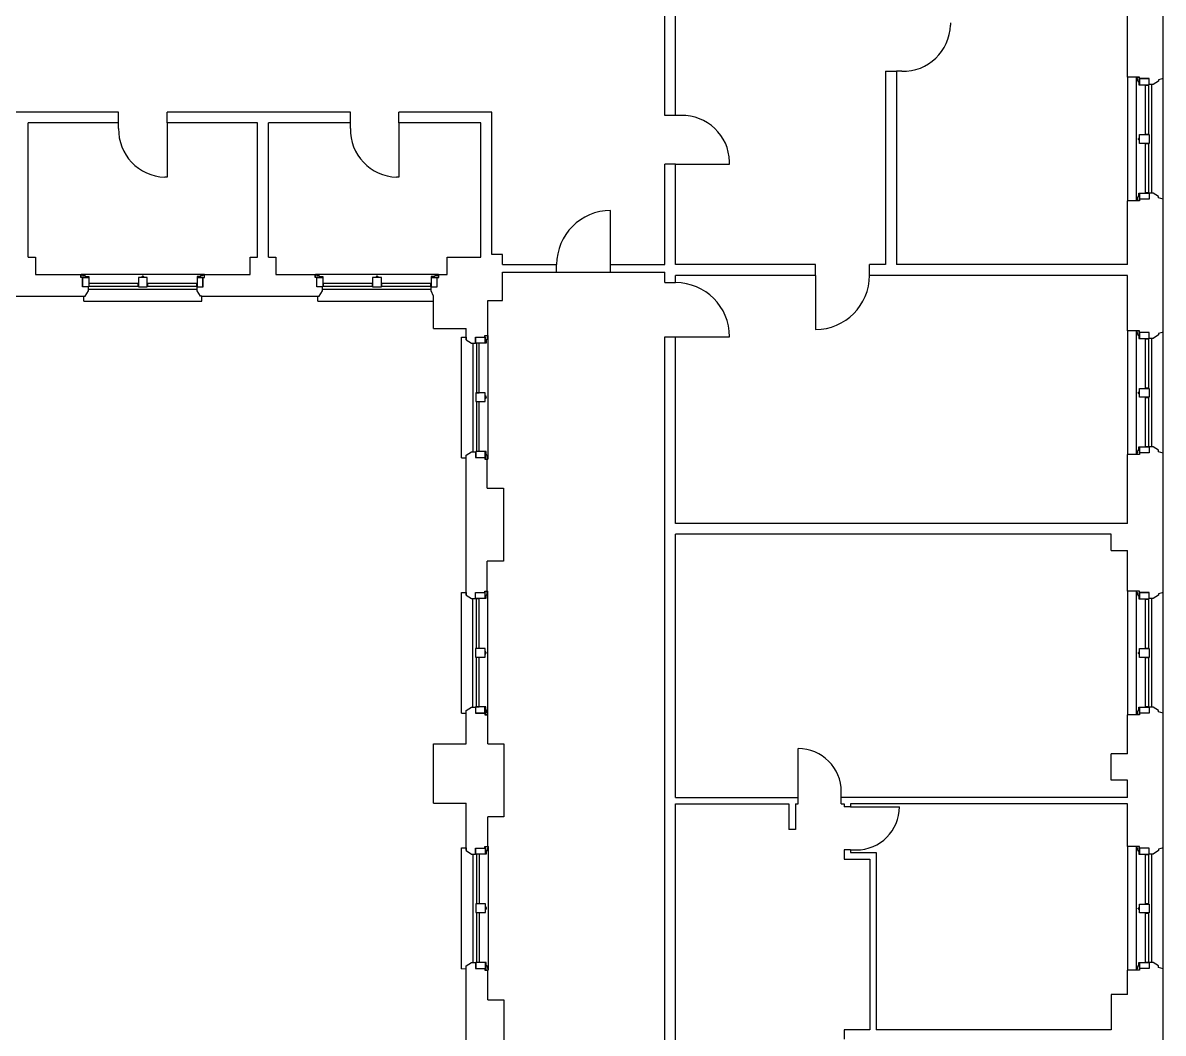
# Model space of a CAD drawing. Header units: inches. Extents: x 370 to 6209, y 2527 to 6927.
# Drawn here: x 5329 to 6173, y 3306 to 4053 of the extents above; entities that cross this region are included whole.
import ezdxf

# ---------------------------------------------------------------- set-up
doc = ezdxf.new("R2010")
doc.units = ezdxf.units.IN
doc.header["$LTSCALE"] = 0.75
doc.header["$MEASUREMENT"] = 0
doc.layers.add('626_FL3$0$A-BLDG-TWNE', color=9, linetype='CONTINUOUS')

msp = doc.modelspace()

# ---------------------------------------------------------------- linework, layer by layer
at = {"layer": '626_FL3$0$A-BLDG-TWNE'}
for p, q in [((6172.68, 4012.06), (6172.68, 4110.48)), ((5803.68, 3984.77), (5803.68, 4059.14)), ((5811.68, 3984.77), (5811.68, 4059.14)), ((6015.18, 4053.36), (6015.18, 4051.61)), ((6146.18, 4013.14), (6146.18, 4059.14)), ((5967.18, 4017.36), (5967.18, 3874.39)), ((5967.18, 4017.36), (5975.18, 4017.36)), ((5979.18, 4017.39), (5975.18, 4017.39)), ((5975.18, 4017.36), (5975.18, 3874.39)), ((6146.18, 4013.14), (6146.18, 3921.64)), ((6155.22, 4013.14), (6146.18, 4013.14)), ((6152.98, 3921.72), (6152.98, 4012.91)), ((6155.12, 4012.91), (6152.98, 4012.91)), ((6153.72, 4011.91), (6153.72, 4010.39)), ((6153.72, 4010.39), (6153.9, 4010.39)), ((6155.12, 4007.4), (6155.12, 4012.91)), ((6155.22, 4011.98), (6155.22, 4013.14)), ((6162.18, 4011.98), (6155.22, 4011.98)), ((6162.18, 4011.82), (6155.22, 4011.82)), ((6155.22, 4011.82), (6155.22, 4007.4)), ((6162.18, 4007.56), (6162.18, 4011.98)), ((6162.18, 4007.4), (6162.18, 4011.82)), ((6169.18, 4010.06), (6165.18, 4007.56)), ((6172.68, 4012.06), (6169.18, 4011.06)), ((6169.18, 4011.06), (6169.18, 4010.06)), ((6172.68, 3922.73), (6172.68, 4012.06)), ((6154.49, 4009.37), (6154.59, 4009.37)), ((6154.59, 4009.37), (6154.59, 4007.4)), ((6154.59, 4007.4), (6155.12, 4007.4)), ((6155.22, 4007.4), (6162.18, 4007.4)), ((6159.58, 3970.72), (6159.58, 4007.23)), ((6159.58, 4007.23), (6161.69, 4007.23)), ((6161.69, 4007.23), (6161.69, 3970.72)), ((6165.18, 4007.56), (6162.18, 4007.56)), ((6164.18, 3927.24), (6164.18, 4007.4)), ((5399.43, 3987.14), (5257.68, 3987.14)), ((5399.43, 3979.14), (5399.43, 3987.14)), ((5435.43, 3979.14), (5435.43, 3987.14)), ((5571, 3987.14), (5435.43, 3987.14)), ((5571, 3979.14), (5571, 3987.14)), ((5675.68, 3987.14), (5607, 3987.14)), ((5607, 3979.14), (5607, 3987.14)), ((5675.68, 3881.89), (5675.68, 3987.14)), ((5811.68, 3984.77), (5803.68, 3984.77)), ((5815.68, 3984.75), (5811.68, 3984.75)), ((5332.56, 3879.81), (5332.56, 3979.14)), ((5399.43, 3979.14), (5332.56, 3979.14)), ((5399.45, 3975.14), (5399.45, 3979.14)), ((5502.31, 3979.14), (5435.43, 3979.14)), ((5435.43, 3979.14), (5435.43, 3939.14)), ((5502.31, 3879.81), (5502.31, 3979.14)), ((5510.31, 3879.81), (5510.31, 3979.14)), ((5571, 3979.14), (5510.31, 3979.14)), ((5571.02, 3975.14), (5571.02, 3979.14)), ((5667.68, 3979.14), (5607, 3979.14)), ((5607, 3979.14), (5607, 3939.14)), ((5667.68, 3879.81), (5667.68, 3979.14)), ((6154.26, 3967.51), (6154.44, 3967.51)), ((6154.26, 3967.12), (6154.26, 3967.51)), ((6155.03, 3968.53), (6155.13, 3968.53)), ((6155.13, 3966.1), (6155.13, 3968.53)), ((6155.18, 3964.07), (6155.18, 3970.57)), ((6155.18, 3970.57), (6162.18, 3970.57)), ((6161.69, 3970.72), (6159.58, 3970.72)), ((6162.18, 3970.57), (6162.18, 3964.07)), ((6154.26, 3967.12), (6154.44, 3967.12)), ((6155.03, 3966.1), (6155.13, 3966.1)), ((6162.18, 3964.07), (6155.18, 3964.07)), ((6159.58, 3927.39), (6159.58, 3963.9)), ((6159.58, 3963.9), (6161.69, 3963.9)), ((6161.69, 3963.9), (6161.69, 3927.39)), ((5851.68, 3948.77), (5851.68, 3950.52)), ((5803.68, 3874.39), (5803.68, 3948.77)), ((5811.68, 3948.77), (5803.68, 3948.77)), ((5811.68, 3874.39), (5811.68, 3948.77)), ((5811.68, 3948.77), (5851.68, 3948.77)), ((5435.43, 3939.14), (5433.68, 3939.14)), ((5607, 3939.14), (5605.25, 3939.14)), ((6154.49, 3925.27), (6154.59, 3925.27)), ((6154.59, 3927.24), (6155.12, 3927.24)), ((6154.59, 3925.27), (6154.59, 3927.24)), ((6155.12, 3927.24), (6155.12, 3921.72)), ((6155.22, 3922.82), (6155.22, 3927.24)), ((6155.22, 3927.24), (6162.18, 3927.24)), ((6161.69, 3927.39), (6159.58, 3927.39)), ((6162.18, 3927.24), (6162.18, 3922.82)), ((6165.18, 3927.23), (6162.18, 3927.23)), ((6162.18, 3927.23), (6162.18, 3922.81)), ((6169.18, 3924.73), (6165.18, 3927.23)), ((6146.18, 3874.39), (6146.18, 3921.64)), ((6155.22, 3921.64), (6146.18, 3921.64)), ((6155.12, 3921.72), (6152.98, 3921.72)), ((6153.72, 3922.72), (6153.72, 3924.24)), ((6153.72, 3924.24), (6153.9, 3924.24)), ((6162.18, 3922.82), (6155.22, 3922.82)), ((6162.18, 3922.81), (6155.22, 3922.81)), ((6155.22, 3922.81), (6155.22, 3921.64)), ((6169.18, 3923.73), (6169.18, 3924.73)), ((6172.68, 3922.73), (6169.18, 3923.73)), ((6172.68, 3824.31), (6172.68, 3922.73)), ((5763.68, 3874.39), (5763.68, 3914.39)), ((5332.56, 3879.81), (5338.06, 3879.81)), ((5338.06, 3879.81), (5338.06, 3867.06)), ((5496.81, 3879.81), (5502.31, 3879.81)), ((5496.81, 3867.06), (5496.81, 3879.81)), ((5510.31, 3879.81), (5515.81, 3879.81)), ((5515.81, 3879.81), (5515.81, 3867.06)), ((5642.74, 3879.81), (5667.68, 3879.81)), ((5642.74, 3867.06), (5642.74, 3879.81)), ((5683.68, 3881.89), (5675.68, 3881.89)), ((5683.68, 3874.39), (5683.68, 3881.89)), ((5338.06, 3867.06), (5371.61, 3867.06)), ((5371.61, 3864.82), (5371.61, 3867.06)), ((5463.03, 3867.06), (5371.84, 3867.06)), ((5371.84, 3864.92), (5371.84, 3867.06)), ((5372.84, 3866.33), (5374.36, 3866.33)), ((5374.36, 3866.33), (5374.36, 3866.15)), ((5462.03, 3866.33), (5460.51, 3866.33)), ((5460.51, 3866.33), (5460.51, 3866.15)), ((5463.03, 3864.92), (5463.03, 3867.06)), ((5463.11, 3867.06), (5496.81, 3867.06)), ((5463.11, 3864.82), (5463.11, 3867.06)), ((5515.81, 3867.06), (5544.92, 3867.06)), ((5544.92, 3864.82), (5544.92, 3867.06)), ((5636.34, 3867.06), (5545.15, 3867.06)), ((5545.15, 3864.92), (5545.15, 3867.06)), ((5546.15, 3866.33), (5547.67, 3866.33)), ((5547.67, 3866.33), (5547.67, 3866.15)), ((5635.34, 3866.33), (5633.82, 3866.33)), ((5633.82, 3866.33), (5633.82, 3866.15)), ((5636.34, 3864.92), (5636.34, 3867.06)), ((5636.42, 3867.06), (5642.74, 3867.06)), ((5636.42, 3864.82), (5636.42, 3867.06)), ((5683.68, 3874.39), (5723.68, 3874.39)), ((5683.68, 3847.89), (5683.68, 3868.89)), ((5683.68, 3868.89), (5723.68, 3868.89)), ((5723.68, 3868.89), (5723.68, 3874.39)), ((5723.68, 3868.89), (5763.68, 3868.89)), ((5723.68, 3868.89), (5763.68, 3868.89)), ((5763.68, 3874.39), (5803.68, 3874.39)), ((5763.68, 3868.89), (5763.68, 3874.39)), ((5763.68, 3868.89), (5803.68, 3868.89)), ((5803.68, 3861.04), (5803.68, 3868.89)), ((5915.3, 3874.39), (5811.68, 3874.39)), ((5811.68, 3861.04), (5811.68, 3866.39)), ((5915.3, 3866.39), (5811.68, 3866.39)), ((5915.3, 3866.39), (5915.3, 3874.39)), ((5915.3, 3866.39), (5915.3, 3826.39)), ((5967.18, 3874.39), (5955.3, 3874.39)), ((5955.3, 3866.39), (5955.3, 3874.39)), ((6146.18, 3866.39), (5955.3, 3866.39)), ((6146.18, 3874.39), (5975.18, 3874.39)), ((6146.18, 3825.39), (6146.18, 3866.39)), ((5372.77, 3864.82), (5371.61, 3864.82)), ((5377.35, 3864.92), (5371.84, 3864.92)), ((5372.77, 3857.86), (5372.77, 3864.82)), ((5377.19, 3857.86), (5372.77, 3857.86)), ((5372.93, 3857.87), (5372.93, 3864.83)), ((5372.93, 3864.83), (5377.35, 3864.83)), ((5377.35, 3857.87), (5372.93, 3857.87)), ((5375.38, 3865.55), (5375.38, 3865.45)), ((5375.38, 3865.45), (5377.35, 3865.45)), ((5377.19, 3854.86), (5377.19, 3857.86)), ((5377.35, 3865.45), (5377.35, 3864.92)), ((5377.35, 3864.83), (5377.35, 3857.87)), ((5414.03, 3860.46), (5377.52, 3860.46)), ((5377.52, 3860.46), (5377.52, 3858.35)), ((5377.52, 3858.35), (5414.03, 3858.35)), ((5414.03, 3858.35), (5414.03, 3860.46)), ((5420.68, 3864.87), (5414.18, 3864.87)), ((5414.18, 3864.87), (5414.18, 3857.87)), ((5414.18, 3857.87), (5420.68, 3857.87)), ((5416.22, 3865.01), (5416.22, 3864.91)), ((5418.65, 3864.91), (5416.22, 3864.91)), ((5417.24, 3865.78), (5417.24, 3865.61)), ((5417.63, 3865.78), (5417.24, 3865.78)), ((5417.63, 3865.78), (5417.63, 3865.61)), ((5418.65, 3865.01), (5418.65, 3864.91)), ((5420.68, 3857.87), (5420.68, 3864.87)), ((5457.36, 3860.46), (5420.85, 3860.46)), ((5420.85, 3860.46), (5420.85, 3858.35)), ((5420.85, 3858.35), (5457.36, 3858.35)), ((5457.36, 3858.35), (5457.36, 3860.46)), ((5457.51, 3865.45), (5457.51, 3864.92)), ((5459.48, 3865.45), (5457.51, 3865.45)), ((5457.51, 3864.92), (5463.03, 3864.92)), ((5461.93, 3864.83), (5457.51, 3864.83)), ((5457.51, 3864.83), (5457.51, 3857.87)), ((5457.51, 3857.87), (5461.93, 3857.87)), ((5457.52, 3854.86), (5457.52, 3857.86)), ((5457.52, 3857.86), (5461.94, 3857.86)), ((5459.48, 3865.55), (5459.48, 3865.45)), ((5461.93, 3857.87), (5461.93, 3864.83)), ((5461.94, 3857.86), (5461.94, 3864.82)), ((5461.94, 3864.82), (5463.11, 3864.82)), ((5546.08, 3864.82), (5544.92, 3864.82)), ((5550.67, 3864.92), (5545.15, 3864.92)), ((5546.08, 3857.86), (5546.08, 3864.82)), ((5550.5, 3857.86), (5546.08, 3857.86)), ((5546.25, 3857.87), (5546.25, 3864.83)), ((5546.25, 3864.83), (5550.67, 3864.83)), ((5550.67, 3857.87), (5546.25, 3857.87)), ((5548.7, 3865.55), (5548.7, 3865.45)), ((5548.7, 3865.45), (5550.67, 3865.45)), ((5550.5, 3854.86), (5550.5, 3857.86)), ((5550.67, 3865.45), (5550.67, 3864.92)), ((5550.67, 3864.83), (5550.67, 3857.87)), ((5587.34, 3860.46), (5550.83, 3860.46)), ((5550.83, 3860.46), (5550.83, 3858.35)), ((5550.83, 3858.35), (5587.34, 3858.35)), ((5587.34, 3858.35), (5587.34, 3860.46)), ((5594, 3864.87), (5587.5, 3864.87)), ((5587.5, 3864.87), (5587.5, 3857.87)), ((5587.5, 3857.87), (5594, 3857.87)), ((5589.53, 3865.01), (5589.53, 3864.91)), ((5591.96, 3864.91), (5589.53, 3864.91)), ((5590.55, 3865.78), (5590.55, 3865.61)), ((5590.94, 3865.78), (5590.55, 3865.78)), ((5590.94, 3865.78), (5590.94, 3865.61)), ((5591.96, 3865.01), (5591.96, 3864.91)), ((5594, 3857.87), (5594, 3864.87)), ((5630.67, 3860.46), (5594.16, 3860.46)), ((5594.16, 3860.46), (5594.16, 3858.35)), ((5594.16, 3858.35), (5630.67, 3858.35)), ((5630.67, 3858.35), (5630.67, 3860.46)), ((5630.83, 3865.45), (5630.83, 3864.92)), ((5632.8, 3865.45), (5630.83, 3865.45)), ((5630.83, 3864.92), (5636.34, 3864.92)), ((5635.25, 3864.83), (5630.83, 3864.83)), ((5630.83, 3864.83), (5630.83, 3857.87)), ((5630.83, 3857.87), (5635.25, 3857.87)), ((5630.83, 3854.86), (5630.83, 3857.86)), ((5630.83, 3857.86), (5635.25, 3857.86)), ((5632.8, 3865.55), (5632.8, 3865.45)), ((5635.25, 3857.87), (5635.25, 3864.83)), ((5635.25, 3857.86), (5635.25, 3864.82)), ((5635.25, 3864.82), (5636.42, 3864.82)), ((5803.68, 3861.04), (5811.68, 3861.04)), ((5283.27, 3851.06), (5373.69, 3851.06)), ((5373.68, 3847.36), (5373.69, 3851.06)), ((5373.69, 3851.06), (5374.69, 3851.06)), ((5374.69, 3851.06), (5377.19, 3854.86)), ((5457.51, 3855.87), (5377.35, 3855.87)), ((5460.02, 3851.06), (5457.52, 3854.86)), ((5461.02, 3851.06), (5460.02, 3851.06)), ((5461.02, 3851.06), (5548, 3851.06)), ((5461.02, 3847.36), (5461.02, 3851.06)), ((5546.99, 3847.36), (5547, 3851.06)), ((5547, 3851.06), (5548, 3851.06)), ((5548, 3851.06), (5550.5, 3854.86)), ((5630.83, 3855.87), (5550.67, 3855.87)), ((5632.68, 3851.06), (5630.83, 3854.86)), ((5632.68, 3827.06), (5632.68, 3851.06)), ((5632.68, 3851.06), (5632.68, 3851.06)), ((5632.68, 3851.06), (5632.68, 3851.06)), ((5373.68, 3847.36), (5461.02, 3847.36)), ((5546.99, 3847.36), (5632.68, 3847.36)), ((5672.68, 3821.89), (5672.68, 3847.89)), ((5672.68, 3847.89), (5683.68, 3847.89)), ((5632.68, 3827.06), (5656.68, 3827.06)), ((5656.68, 3818.81), (5656.68, 3827.06)), ((6146.18, 3825.39), (6146.18, 3733.89)), ((6155.22, 3825.39), (6146.18, 3825.39)), ((6152.98, 3733.97), (6152.98, 3825.16)), ((6155.12, 3825.16), (6152.98, 3825.16)), ((6153.72, 3824.16), (6153.72, 3822.64)), ((6155.12, 3819.65), (6155.12, 3825.16)), ((6155.22, 3824.23), (6155.22, 3825.39)), ((6162.18, 3824.23), (6155.22, 3824.23)), ((6162.18, 3824.07), (6155.22, 3824.07)), ((6155.22, 3824.07), (6155.22, 3819.65)), ((6162.18, 3819.81), (6162.18, 3824.23)), ((6162.18, 3819.65), (6162.18, 3824.07)), ((6172.68, 3824.31), (6169.18, 3823.31)), ((6172.68, 3734.98), (6172.68, 3824.31)), ((5653.18, 3731.48), (5653.18, 3820.81)), ((5653.18, 3820.81), (5656.68, 3820.77)), ((5656.68, 3820.77), (5656.68, 3818.81)), ((5656.68, 3818.81), (5660.68, 3816.31)), ((5660.68, 3816.31), (5663.68, 3816.31)), ((5661.84, 3736.15), (5661.84, 3816.31)), ((5663.68, 3816.31), (5663.68, 3820.73)), ((5663.68, 3820.73), (5670.64, 3820.73)), ((5663.84, 3820.73), (5670.8, 3820.73)), ((5663.84, 3816.31), (5663.84, 3820.73)), ((5670.8, 3816.31), (5663.84, 3816.31)), ((5666.44, 3816.14), (5664.33, 3816.14)), ((5664.33, 3816.14), (5664.33, 3779.63)), ((5666.44, 3779.63), (5666.44, 3816.14)), ((5670.64, 3820.73), (5670.64, 3821.89)), ((5670.64, 3821.89), (5672.68, 3821.89)), ((5670.8, 3820.73), (5670.8, 3816.31)), ((5670.9, 3816.31), (5670.9, 3821.82)), ((5670.9, 3821.82), (5673.04, 3821.82)), ((5671.43, 3816.31), (5670.9, 3816.31)), ((5671.53, 3818.28), (5671.43, 3818.28)), ((5671.43, 3818.28), (5671.43, 3816.31)), ((5672.3, 3819.3), (5672.12, 3819.3)), ((5672.3, 3820.82), (5672.3, 3819.3)), ((5673.04, 3730.63), (5673.04, 3821.82)), ((5803.68, 3821.04), (5811.68, 3821.04)), ((5803.68, 3232.06), (5803.68, 3821.04)), ((5811.68, 3682.89), (5811.68, 3821.04)), ((5811.68, 3821.04), (5851.68, 3821.04)), ((6153.72, 3822.64), (6153.9, 3822.64)), ((6154.49, 3821.62), (6154.59, 3821.62)), ((6154.59, 3821.62), (6154.59, 3819.65)), ((6154.59, 3819.65), (6155.12, 3819.65)), ((6155.22, 3819.65), (6162.18, 3819.65)), ((6159.58, 3782.97), (6159.58, 3819.48)), ((6159.58, 3819.48), (6161.69, 3819.48)), ((6161.69, 3819.48), (6161.69, 3782.97)), ((6165.18, 3819.81), (6162.18, 3819.81)), ((6164.18, 3739.49), (6164.18, 3819.65)), ((6169.18, 3822.31), (6165.18, 3819.81)), ((6169.18, 3823.31), (6169.18, 3822.31)), ((6155.18, 3776.32), (6155.18, 3782.82)), ((6155.18, 3782.82), (6162.18, 3782.82)), ((6161.69, 3782.97), (6159.58, 3782.97)), ((6162.18, 3782.82), (6162.18, 3776.32)), ((5670.84, 3779.48), (5663.84, 3779.48)), ((5663.84, 3779.48), (5663.84, 3772.98)), ((5664.33, 3779.63), (5666.44, 3779.63)), ((5670.84, 3772.98), (5670.84, 3779.48)), ((5670.99, 3777.45), (5670.89, 3777.45)), ((5670.89, 3775.01), (5670.89, 3777.45)), ((5670.99, 3775.01), (5670.89, 3775.01)), ((5671.76, 3776.42), (5671.58, 3776.42)), ((5671.76, 3776.03), (5671.58, 3776.03)), ((5671.76, 3776.03), (5671.76, 3776.42)), ((6154.26, 3779.76), (6154.44, 3779.76)), ((6154.26, 3779.37), (6154.26, 3779.76)), ((6154.26, 3779.37), (6154.44, 3779.37)), ((6155.03, 3780.78), (6155.13, 3780.78)), ((6155.03, 3778.35), (6155.13, 3778.35)), ((6155.13, 3778.35), (6155.13, 3780.78)), ((6162.18, 3776.32), (6155.18, 3776.32)), ((6159.58, 3739.64), (6159.58, 3776.15)), ((6159.58, 3776.15), (6161.69, 3776.15)), ((6161.69, 3776.15), (6161.69, 3739.64)), ((5663.84, 3772.98), (5670.84, 3772.98)), ((5666.44, 3772.81), (5664.33, 3772.81)), ((5664.33, 3772.81), (5664.33, 3736.3)), ((5666.44, 3736.3), (5666.44, 3772.81)), ((6154.59, 3739.49), (6155.12, 3739.49)), ((6154.59, 3737.52), (6154.59, 3739.49)), ((6155.12, 3739.49), (6155.12, 3733.97)), ((6155.22, 3735.07), (6155.22, 3739.49)), ((6155.22, 3739.49), (6162.18, 3739.49)), ((6161.69, 3739.64), (6159.58, 3739.64)), ((6162.18, 3739.49), (6162.18, 3735.07)), ((6165.18, 3739.48), (6162.18, 3739.48)), ((6162.18, 3739.48), (6162.18, 3735.06)), ((6169.18, 3736.98), (6165.18, 3739.48)), ((5653.18, 3731.48), (5656.68, 3731.51)), ((5656.68, 3733.48), (5660.68, 3735.98)), ((5656.68, 3629.81), (5656.68, 3733.48)), ((5656.68, 3731.51), (5656.68, 3733.48)), ((5660.68, 3735.98), (5663.68, 3735.98)), ((5663.68, 3735.98), (5663.68, 3731.56)), ((5663.68, 3731.56), (5670.64, 3731.56)), ((5670.8, 3736.15), (5663.84, 3736.15)), ((5663.84, 3736.15), (5663.84, 3731.73)), ((5663.84, 3731.73), (5670.8, 3731.73)), ((5664.33, 3736.3), (5666.44, 3736.3)), ((5670.64, 3731.56), (5670.64, 3730.39)), ((5670.8, 3731.73), (5670.8, 3736.15)), ((5671.43, 3736.15), (5670.9, 3736.15)), ((5670.9, 3736.15), (5670.9, 3730.63)), ((5671.43, 3734.18), (5671.43, 3736.15)), ((5671.53, 3734.18), (5671.43, 3734.18)), ((5672.3, 3733.16), (5672.12, 3733.16)), ((5672.3, 3731.63), (5672.3, 3733.16)), ((6146.18, 3682.89), (6146.18, 3733.89)), ((6155.22, 3733.89), (6146.18, 3733.89)), ((6155.12, 3733.97), (6152.98, 3733.97)), ((6153.72, 3734.97), (6153.72, 3736.49)), ((6153.72, 3736.49), (6153.9, 3736.49)), ((6154.49, 3737.52), (6154.59, 3737.52)), ((6162.18, 3735.07), (6155.22, 3735.07)), ((6162.18, 3735.06), (6155.22, 3735.06)), ((6155.22, 3735.06), (6155.22, 3733.89)), ((6169.18, 3735.98), (6169.18, 3736.98)), ((6172.68, 3734.98), (6169.18, 3735.98)), ((6172.68, 3631.81), (6172.68, 3734.98)), ((5670.64, 3730.39), (5672.68, 3730.39)), ((5670.9, 3730.63), (5673.04, 3730.63)), ((5672.38, 3708.89), (5672.38, 3730.39)), ((5672.38, 3708.89), (5684.38, 3708.89)), ((5684.38, 3708.89), (5684.38, 3654.89)), ((6146.18, 3682.89), (5811.68, 3682.89)), ((6134.18, 3674.89), (5811.68, 3674.89)), ((5811.68, 3480.09), (5811.68, 3674.89)), ((6134.18, 3662.89), (6134.18, 3674.89)), ((6134.18, 3662.89), (6146.18, 3662.89)), ((6146.18, 3632.89), (6146.18, 3662.89)), ((5672.38, 3632.89), (5672.38, 3654.89)), ((5684.38, 3654.89), (5672.38, 3654.89)), ((5653.18, 3542.48), (5653.18, 3631.81)), ((5653.18, 3631.81), (5656.68, 3631.77)), ((5656.68, 3631.77), (5656.68, 3629.81)), ((5656.68, 3629.81), (5660.68, 3627.31)), ((5663.68, 3627.31), (5663.68, 3631.73)), ((5663.68, 3631.73), (5670.64, 3631.73)), ((5663.68, 3631.73), (5670.64, 3631.73)), ((5663.68, 3627.31), (5663.68, 3631.73)), ((5670.64, 3631.73), (5670.64, 3632.89)), ((5670.64, 3632.89), (5672.68, 3632.89)), ((5670.64, 3631.73), (5670.64, 3627.31)), ((5670.74, 3627.31), (5670.74, 3632.82)), ((5670.74, 3632.82), (5672.88, 3632.82)), ((5672.14, 3630.3), (5671.96, 3630.3)), ((5672.14, 3631.82), (5672.14, 3630.3)), ((5672.88, 3541.63), (5672.88, 3632.82)), ((6146.18, 3632.89), (6146.18, 3541.39)), ((6155.22, 3632.89), (6146.18, 3632.89)), ((6152.98, 3541.47), (6152.98, 3632.66)), ((6155.12, 3632.66), (6152.98, 3632.66)), ((6153.72, 3631.66), (6153.72, 3630.14)), ((6153.72, 3630.14), (6153.9, 3630.14)), ((6155.12, 3627.15), (6155.12, 3632.66)), ((6155.22, 3631.73), (6155.22, 3632.89)), ((6162.18, 3631.73), (6155.22, 3631.73)), ((6162.18, 3631.57), (6155.22, 3631.57)), ((6155.22, 3631.57), (6155.22, 3627.15)), ((6162.18, 3627.31), (6162.18, 3631.73)), ((6162.18, 3627.15), (6162.18, 3631.57)), ((6169.18, 3629.81), (6165.18, 3627.31)), ((6172.68, 3631.81), (6169.18, 3630.81)), ((6169.18, 3630.81), (6169.18, 3629.81)), ((6172.68, 3542.48), (6172.68, 3631.81)), ((5660.68, 3627.31), (5663.68, 3627.31)), ((5661.68, 3547.15), (5661.68, 3627.31)), ((5670.64, 3627.31), (5663.68, 3627.31)), ((5666.28, 3627.14), (5664.17, 3627.14)), ((5664.17, 3627.14), (5664.17, 3590.63)), ((5666.28, 3590.63), (5666.28, 3627.14)), ((5671.27, 3627.31), (5670.74, 3627.31)), ((5671.37, 3629.28), (5671.27, 3629.28)), ((5671.27, 3629.28), (5671.27, 3627.31)), ((6154.49, 3629.12), (6154.59, 3629.12)), ((6154.59, 3629.12), (6154.59, 3627.15)), ((6154.59, 3627.15), (6155.12, 3627.15)), ((6155.22, 3627.15), (6162.18, 3627.15)), ((6159.58, 3590.47), (6159.58, 3626.98)), ((6159.58, 3626.98), (6161.69, 3626.98)), ((6161.69, 3626.98), (6161.69, 3590.47)), ((6165.18, 3627.31), (6162.18, 3627.31)), ((6164.18, 3546.99), (6164.18, 3627.15)), ((5670.68, 3590.48), (5663.68, 3590.48)), ((5663.68, 3590.48), (5663.68, 3583.98)), ((5664.17, 3590.63), (5666.28, 3590.63)), ((5670.68, 3583.98), (5670.68, 3590.48)), ((5670.83, 3588.45), (5670.73, 3588.45)), ((5670.73, 3586.01), (5670.73, 3588.45)), ((6155.03, 3588.28), (6155.13, 3588.28)), ((6155.13, 3585.85), (6155.13, 3588.28)), ((6155.18, 3583.82), (6155.18, 3590.32)), ((6155.18, 3590.32), (6162.18, 3590.32)), ((6161.69, 3590.47), (6159.58, 3590.47)), ((6162.18, 3590.32), (6162.18, 3583.82)), ((5663.68, 3583.98), (5670.68, 3583.98)), ((5666.28, 3583.81), (5664.17, 3583.81)), ((5664.17, 3583.81), (5664.17, 3547.3)), ((5666.28, 3547.3), (5666.28, 3583.81)), ((5670.83, 3586.01), (5670.73, 3586.01)), ((5671.6, 3587.42), (5671.42, 3587.42)), ((5671.6, 3587.03), (5671.42, 3587.03)), ((5671.6, 3587.03), (5671.6, 3587.42)), ((6154.26, 3587.26), (6154.44, 3587.26)), ((6154.26, 3586.87), (6154.26, 3587.26)), ((6154.26, 3586.87), (6154.44, 3586.87)), ((6155.03, 3585.85), (6155.13, 3585.85)), ((6162.18, 3583.82), (6155.18, 3583.82)), ((6159.58, 3547.14), (6159.58, 3583.65)), ((6159.58, 3583.65), (6161.69, 3583.65)), ((6161.69, 3583.65), (6161.69, 3547.14)), ((5656.68, 3544.48), (5660.68, 3546.98)), ((5660.68, 3546.98), (5663.68, 3546.98)), ((5670.64, 3547.15), (5663.68, 3547.15)), ((5663.68, 3547.15), (5663.68, 3542.73)), ((5663.68, 3546.98), (5663.68, 3542.56)), ((5664.17, 3547.3), (5666.28, 3547.3)), ((5670.64, 3542.73), (5670.64, 3547.15)), ((5671.27, 3547.15), (5670.74, 3547.15)), ((5670.74, 3547.15), (5670.74, 3541.63)), ((5671.27, 3545.18), (5671.27, 3547.15)), ((6154.59, 3546.99), (6155.12, 3546.99)), ((6154.59, 3545.02), (6154.59, 3546.99)), ((6155.12, 3546.99), (6155.12, 3541.47)), ((6155.22, 3542.57), (6155.22, 3546.99)), ((6155.22, 3546.99), (6162.18, 3546.99)), ((6161.69, 3547.14), (6159.58, 3547.14)), ((6162.18, 3546.99), (6162.18, 3542.57)), ((6165.18, 3546.98), (6162.18, 3546.98)), ((6162.18, 3546.98), (6162.18, 3542.56)), ((6169.18, 3544.48), (6165.18, 3546.98)), ((5653.18, 3542.48), (5656.68, 3542.51)), ((5656.68, 3519.89), (5656.68, 3544.48)), ((5656.68, 3542.51), (5656.68, 3544.48)), ((5663.68, 3542.73), (5670.64, 3542.73)), ((5663.68, 3542.56), (5670.64, 3542.56)), ((5670.64, 3542.56), (5670.64, 3541.39)), ((5670.64, 3541.39), (5672.68, 3541.39)), ((5670.74, 3541.63), (5672.88, 3541.63)), ((5671.37, 3545.18), (5671.27, 3545.18)), ((5672.14, 3544.16), (5671.96, 3544.16)), ((5672.14, 3542.63), (5672.14, 3544.16)), ((5672.68, 3519.89), (5672.68, 3541.39)), ((6146.18, 3512.39), (6146.18, 3541.39)), ((6155.22, 3541.39), (6146.18, 3541.39)), ((6155.12, 3541.47), (6152.98, 3541.47)), ((6153.72, 3542.47), (6153.72, 3543.99)), ((6153.72, 3543.99), (6153.9, 3543.99)), ((6154.49, 3545.02), (6154.59, 3545.02)), ((6162.18, 3542.57), (6155.22, 3542.57)), ((6162.18, 3542.56), (6155.22, 3542.56)), ((6155.22, 3542.56), (6155.22, 3541.39)), ((6169.18, 3543.48), (6169.18, 3544.48)), ((6172.68, 3542.48), (6169.18, 3543.48)), ((6172.68, 3442.81), (6172.68, 3542.48)), ((5632.68, 3475.89), (5632.68, 3519.89)), ((5632.68, 3519.89), (5656.68, 3519.89)), ((5672.68, 3519.89), (5684.68, 3519.89)), ((5684.68, 3519.89), (5684.68, 3465.89)), ((5902.43, 3480.09), (5902.43, 3516.36)), ((6134.18, 3492.89), (6134.18, 3512.39)), ((6146.18, 3512.39), (6134.18, 3512.39)), ((5934.43, 3480.09), (5934.43, 3486.84)), ((6146.18, 3492.89), (6134.18, 3492.89)), ((6146.18, 3480.09), (6146.18, 3492.89)), ((5811.68, 3480.09), (5902.43, 3480.09)), ((5902.43, 3475.34), (5902.43, 3480.09)), ((6146.18, 3480.09), (5934.43, 3480.09)), ((5934.43, 3475.34), (5934.43, 3480.09)), ((5632.68, 3475.89), (5656.68, 3475.89)), ((5656.68, 3440.81), (5656.68, 3475.89)), ((5811.68, 3475.34), (5895.68, 3475.34)), ((5811.68, 3232.06), (5811.68, 3475.34)), ((5895.68, 3475.34), (5895.68, 3456.34)), ((5900.43, 3475.34), (5900.43, 3456.34)), ((5900.43, 3475.34), (5902.43, 3475.34)), ((5934.43, 3475.34), (5936.43, 3475.34)), ((5936.43, 3475.34), (5936.43, 3473.34)), ((5941.18, 3473.34), (5936.43, 3473.34)), ((6146.18, 3475.34), (5941.18, 3475.34)), ((5941.18, 3475.34), (5941.18, 3473.34)), ((5941.18, 3473.34), (5977.45, 3473.34)), ((6146.18, 3443.89), (6146.18, 3475.34)), ((5672.68, 3443.89), (5672.68, 3465.89)), ((5684.68, 3465.89), (5672.68, 3465.89)), ((5900.43, 3456.34), (5895.68, 3456.34)), ((5653.18, 3353.48), (5653.18, 3442.81)), ((5653.18, 3442.81), (5656.68, 3442.77)), ((5656.68, 3442.77), (5656.68, 3440.81)), ((5656.68, 3440.81), (5660.68, 3438.31)), ((5660.68, 3438.31), (5663.68, 3438.31)), ((5661.99, 3358.15), (5661.99, 3438.31)), ((5663.68, 3438.31), (5663.68, 3442.73)), ((5663.68, 3442.73), (5670.64, 3442.73)), ((5663.99, 3442.73), (5670.95, 3442.73)), ((5663.99, 3438.31), (5663.99, 3442.73)), ((5670.95, 3438.31), (5663.99, 3438.31)), ((5666.59, 3438.14), (5664.48, 3438.14)), ((5664.48, 3438.14), (5664.48, 3401.63)), ((5666.59, 3401.63), (5666.59, 3438.14)), ((5670.64, 3442.73), (5670.64, 3443.89)), ((5670.64, 3443.89), (5672.68, 3443.89)), ((5670.95, 3442.73), (5670.95, 3438.31)), ((5671.05, 3438.31), (5671.05, 3443.82)), ((5671.05, 3443.82), (5673.18, 3443.82)), ((5671.58, 3438.31), (5671.05, 3438.31)), ((5671.67, 3440.28), (5671.58, 3440.28)), ((5671.58, 3440.28), (5671.58, 3438.31)), ((5672.45, 3441.3), (5672.27, 3441.3)), ((5672.45, 3442.82), (5672.45, 3441.3)), ((5673.18, 3352.63), (5673.18, 3443.82)), ((5941.18, 3441.34), (5936.43, 3441.34)), ((5936.43, 3441.34), (5936.43, 3434.59)), ((5941.18, 3441.34), (5941.18, 3439.34)), ((5941.18, 3441.34), (5947.93, 3441.34)), ((5941.18, 3439.34), (5960.18, 3439.34)), ((5960.18, 3439.34), (5960.18, 3308.14)), ((6146.18, 3443.89), (6146.18, 3352.39)), ((6155.22, 3443.89), (6146.18, 3443.89)), ((6152.98, 3352.47), (6152.98, 3443.66)), ((6155.12, 3443.66), (6152.98, 3443.66)), ((6153.72, 3442.66), (6153.72, 3441.14)), ((6153.72, 3441.14), (6153.9, 3441.14)), ((6154.49, 3440.12), (6154.59, 3440.12)), ((6154.59, 3440.12), (6154.59, 3438.15)), ((6154.59, 3438.15), (6155.12, 3438.15)), ((6155.12, 3438.15), (6155.12, 3443.66)), ((6155.22, 3442.73), (6155.22, 3443.89)), ((6162.18, 3442.73), (6155.22, 3442.73)), ((6162.18, 3442.57), (6155.22, 3442.57)), ((6155.22, 3442.57), (6155.22, 3438.15)), ((6155.22, 3438.15), (6162.18, 3438.15)), ((6159.58, 3401.47), (6159.58, 3437.98)), ((6159.58, 3437.98), (6161.69, 3437.98)), ((6161.69, 3437.98), (6161.69, 3401.47)), ((6162.18, 3438.31), (6162.18, 3442.73)), ((6162.18, 3438.15), (6162.18, 3442.57)), ((6165.18, 3438.31), (6162.18, 3438.31)), ((6164.18, 3357.99), (6164.18, 3438.15)), ((6169.18, 3440.81), (6165.18, 3438.31)), ((6172.68, 3442.81), (6169.18, 3441.81)), ((6169.18, 3441.81), (6169.18, 3440.81)), ((6172.68, 3353.48), (6172.68, 3442.81)), ((5936.43, 3434.59), (5955.43, 3434.59)), ((5955.43, 3434.59), (5955.43, 3308.14)), ((5670.99, 3401.48), (5663.99, 3401.48)), ((5663.99, 3401.48), (5663.99, 3394.98)), ((5663.99, 3394.98), (5670.99, 3394.98)), ((5664.48, 3401.63), (5666.59, 3401.63)), ((5666.59, 3394.81), (5664.48, 3394.81)), ((5664.48, 3394.81), (5664.48, 3358.3)), ((5666.59, 3358.3), (5666.59, 3394.81)), ((5670.99, 3394.98), (5670.99, 3401.48)), ((5671.13, 3399.45), (5671.03, 3399.45)), ((5671.03, 3397.01), (5671.03, 3399.45)), ((5671.13, 3397.01), (5671.03, 3397.01)), ((5671.91, 3398.42), (5671.73, 3398.42)), ((5671.91, 3398.03), (5671.73, 3398.03)), ((5671.91, 3398.03), (5671.91, 3398.42)), ((6154.26, 3398.26), (6154.44, 3398.26)), ((6154.26, 3397.87), (6154.26, 3398.26)), ((6154.26, 3397.87), (6154.44, 3397.87)), ((6155.03, 3399.28), (6155.13, 3399.28)), ((6155.03, 3396.85), (6155.13, 3396.85)), ((6155.13, 3396.85), (6155.13, 3399.28)), ((6155.18, 3394.82), (6155.18, 3401.32)), ((6155.18, 3401.32), (6162.18, 3401.32)), ((6162.18, 3394.82), (6155.18, 3394.82)), ((6161.69, 3401.47), (6159.58, 3401.47)), ((6159.58, 3358.14), (6159.58, 3394.65)), ((6159.58, 3394.65), (6161.69, 3394.65)), ((6161.69, 3394.65), (6161.69, 3358.14)), ((6162.18, 3401.32), (6162.18, 3394.82)), ((5653.18, 3353.48), (5656.68, 3353.51)), ((5656.68, 3355.48), (5660.68, 3357.98)), ((5656.68, 3353.51), (5656.68, 3355.48)), ((5656.68, 3226.06), (5656.68, 3353.51)), ((5660.68, 3357.98), (5663.68, 3357.98)), ((5663.68, 3357.98), (5663.68, 3353.56)), ((5663.68, 3353.56), (5670.64, 3353.56)), ((5670.95, 3358.15), (5663.99, 3358.15)), ((5663.99, 3358.15), (5663.99, 3353.73)), ((5663.99, 3353.73), (5670.95, 3353.73)), ((5664.48, 3358.3), (5666.59, 3358.3)), ((5670.64, 3353.56), (5670.64, 3352.39)), ((5670.64, 3352.39), (5672.68, 3352.39)), ((5670.95, 3353.73), (5670.95, 3358.15)), ((5671.58, 3358.15), (5671.05, 3358.15)), ((5671.05, 3358.15), (5671.05, 3352.63)), ((5671.05, 3352.63), (5673.18, 3352.63)), ((5671.58, 3356.18), (5671.58, 3358.15)), ((5671.67, 3356.18), (5671.58, 3356.18)), ((5672.45, 3355.16), (5672.27, 3355.16)), ((5672.45, 3353.63), (5672.45, 3355.16)), ((5672.68, 3330.39), (5672.68, 3352.39)), ((6146.18, 3334.39), (6146.18, 3352.39)), ((6155.22, 3352.39), (6146.18, 3352.39)), ((6155.12, 3352.47), (6152.98, 3352.47)), ((6153.72, 3353.47), (6153.72, 3354.99)), ((6153.72, 3354.99), (6153.9, 3354.99)), ((6154.49, 3356.02), (6154.59, 3356.02)), ((6154.59, 3357.99), (6155.12, 3357.99)), ((6154.59, 3356.02), (6154.59, 3357.99)), ((6155.12, 3357.99), (6155.12, 3352.47)), ((6155.22, 3353.57), (6155.22, 3357.99)), ((6155.22, 3357.99), (6162.18, 3357.99)), ((6162.18, 3353.57), (6155.22, 3353.57)), ((6162.18, 3353.56), (6155.22, 3353.56)), ((6155.22, 3353.56), (6155.22, 3352.39)), ((6161.69, 3358.14), (6159.58, 3358.14)), ((6162.18, 3357.99), (6162.18, 3353.57)), ((6165.18, 3357.98), (6162.18, 3357.98)), ((6162.18, 3357.98), (6162.18, 3353.56)), ((6169.18, 3355.48), (6165.18, 3357.98)), ((6169.18, 3354.48), (6169.18, 3355.48)), ((6172.68, 3353.48), (6169.18, 3354.48)), ((6172.68, 3253.31), (6172.68, 3353.48)), ((6146.18, 3334.39), (6134.18, 3334.39)), ((6134.18, 3334.39), (6134.18, 3308.14)), ((5672.68, 3330.39), (5684.68, 3330.39)), ((5684.68, 3330.39), (5684.68, 3274.39)), ((5936.43, 3308.14), (5936.43, 3301.39)), ((5955.43, 3308.14), (5936.43, 3308.14)), ((6134.18, 3308.14), (5960.18, 3308.14))]:
    msp.add_line(p, q, dxfattribs=at)
for centre, radius, start, end in [((5980.05, 4052.52), 35.15, 268.59054, 358.52032), ((6153.75, 4012.71), 0.796, 165.09228, 267.35034), ((6154.51, 4010.39), 0.61, 180.29786, 243.34788), ((6153.99, 4009.4), 0.509, 356.05008, 61.0942), ((5816.55, 3949.61), 35.15, 1.47968, 91.40946), ((5434.59, 3974.28), 35.15, 178.59054, 268.52032), ((5606.15, 3974.28), 35.15, 178.59054, 268.52032), ((6155.05, 3967.51), 0.61, 116.65212, 179.70214), ((6154.53, 3968.5), 0.509, 298.9058, 3.94992), ((6155.05, 3967.12), 0.61, 180.29786, 243.34788), ((6154.53, 3966.13), 0.509, 356.05008, 61.0942), ((6153.99, 3925.23), 0.509, 298.9058, 3.94992), ((6153.75, 3921.92), 0.796, 92.64966, 194.90772), ((6154.51, 3924.24), 0.61, 116.65212, 179.70214), ((5763.68, 3874.39), 40, 90, 180), ((5372.04, 3866.29), 0.796, 2.64966, 104.90772), ((5374.36, 3865.54), 0.61, 26.65212, 89.70214), ((5460.51, 3865.54), 0.61, 90.29786, 153.34788), ((5462.82, 3866.29), 0.796, 75.09228, 177.35034), ((5545.35, 3866.29), 0.796, 2.64966, 104.90772), ((5547.67, 3865.54), 0.61, 26.65212, 89.70214), ((5633.82, 3865.54), 0.61, 90.29786, 153.34788), ((5636.14, 3866.29), 0.796, 75.09228, 177.35034), ((5915.3, 3866.39), 40, 270, 0), ((5375.35, 3866.06), 0.509, 208.9058, 273.94992), ((5416.25, 3865.52), 0.509, 266.05008, 331.0942), ((5417.24, 3865), 0.61, 90.29786, 153.34788), ((5417.63, 3865), 0.61, 26.65212, 89.70214), ((5418.62, 3865.52), 0.509, 208.9058, 273.94992), ((5459.52, 3866.06), 0.509, 266.05008, 331.0942), ((5548.66, 3866.06), 0.509, 208.9058, 273.94992), ((5589.56, 3865.52), 0.509, 266.05008, 331.0942), ((5590.55, 3865), 0.61, 90.29786, 153.34788), ((5590.94, 3865), 0.61, 26.65212, 89.70214), ((5591.93, 3865.52), 0.509, 208.9058, 273.94992), ((5632.83, 3866.06), 0.509, 266.05008, 331.0942), ((5811.68, 3821.04), 40, 0, 90), ((6153.75, 3824.96), 0.796, 165.09228, 267.35034), ((5672.03, 3818.31), 0.509, 118.9058, 183.94992), ((5671.51, 3819.3), 0.61, 296.65212, 359.70214), ((5672.27, 3821.62), 0.796, 272.64966, 14.90772), ((6154.51, 3822.64), 0.61, 180.29786, 243.34788), ((6153.99, 3821.65), 0.509, 356.05008, 61.0942), ((5671.49, 3777.41), 0.509, 176.05008, 241.0942), ((5671.49, 3775.05), 0.509, 118.9058, 183.94992), ((5670.97, 3776.42), 0.61, 0.29786, 63.34788), ((5670.97, 3776.04), 0.61, 296.65212, 359.70214), ((6155.05, 3779.76), 0.61, 116.65212, 179.70214), ((6155.05, 3779.37), 0.61, 180.29786, 243.34788), ((6154.53, 3780.75), 0.509, 298.9058, 3.94992), ((6154.53, 3778.38), 0.509, 356.05008, 61.0942), ((5672.03, 3734.14), 0.509, 176.05008, 241.0942), ((5671.51, 3733.15), 0.61, 0.29786, 63.34788), ((5672.27, 3730.84), 0.796, 345.09228, 87.35034), ((6153.75, 3734.17), 0.796, 92.64966, 194.90772), ((6154.51, 3736.49), 0.61, 116.65212, 179.70214), ((6153.99, 3737.48), 0.509, 298.9058, 3.94992), ((5671.87, 3629.31), 0.509, 118.9058, 183.94992), ((5671.36, 3630.3), 0.61, 296.65212, 359.70214), ((5672.11, 3632.62), 0.796, 272.64966, 14.90772), ((6153.75, 3632.46), 0.796, 165.09228, 267.35034), ((6154.51, 3630.14), 0.61, 180.29786, 243.34788), ((6153.99, 3629.15), 0.509, 356.05008, 61.0942), ((5671.33, 3588.41), 0.509, 176.05008, 241.0942), ((5670.81, 3587.42), 0.61, 0.29786, 63.34788), ((6155.05, 3587.26), 0.61, 116.65212, 179.70214), ((6154.53, 3588.25), 0.509, 298.9058, 3.94992), ((5671.33, 3586.05), 0.509, 118.9058, 183.94992), ((5670.81, 3587.04), 0.61, 296.65212, 359.70214), ((6155.05, 3586.87), 0.61, 180.29786, 243.34788), ((6154.53, 3585.88), 0.509, 356.05008, 61.0942), ((5671.87, 3545.14), 0.509, 176.05008, 241.0942), ((5671.36, 3544.15), 0.61, 0.29786, 63.34788), ((5672.11, 3541.84), 0.796, 345.09228, 87.35034), ((6153.75, 3541.67), 0.796, 92.64966, 194.90772), ((6154.51, 3543.99), 0.61, 116.65212, 179.70214), ((6153.99, 3544.98), 0.509, 298.9058, 3.94992), ((5902.43, 3484.36), 32, 0, 90), ((5945.45, 3473.34), 32, 270, 0), ((5672.18, 3440.31), 0.509, 118.9058, 183.94992), ((5671.66, 3441.3), 0.61, 296.65212, 359.70214), ((5672.41, 3443.62), 0.796, 272.64966, 14.90772), ((6153.75, 3443.46), 0.796, 165.09228, 267.35034), ((6154.51, 3441.14), 0.61, 180.29786, 243.34788), ((6153.99, 3440.15), 0.509, 356.05008, 61.0942), ((5671.64, 3399.41), 0.509, 176.05008, 241.0942), ((5671.64, 3397.05), 0.509, 118.9058, 183.94992), ((5671.12, 3398.42), 0.61, 0.29786, 63.34788), ((5671.12, 3398.04), 0.61, 296.65212, 359.70214), ((6155.05, 3398.26), 0.61, 116.65212, 179.70214), ((6155.05, 3397.87), 0.61, 180.29786, 243.34788), ((6154.53, 3399.25), 0.509, 298.9058, 3.94992), ((6154.53, 3396.88), 0.509, 356.05008, 61.0942), ((5672.18, 3356.14), 0.509, 176.05008, 241.0942), ((5671.66, 3355.15), 0.61, 0.29786, 63.34788), ((5672.41, 3352.84), 0.796, 345.09228, 87.35034), ((6153.75, 3352.67), 0.796, 92.64966, 194.90772), ((6154.51, 3354.99), 0.61, 116.65212, 179.70214), ((6153.99, 3355.98), 0.509, 298.9058, 3.94992)]:
    msp.add_arc(centre, radius, start, end, dxfattribs=at)

doc.saveas('drawing.dxf')
